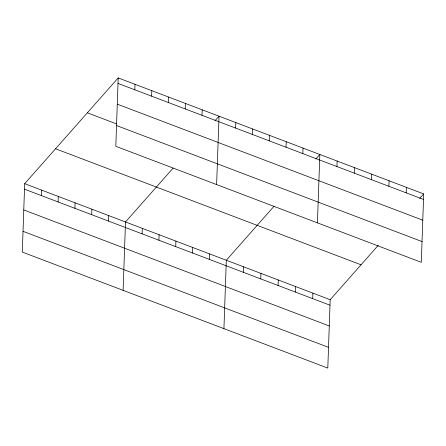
<?xml version="1.0" encoding="UTF-8"?>
<svg xmlns="http://www.w3.org/2000/svg" width="446" height="446" viewBox="0 0 446 446"><rect width="100%" height="100%" fill="white"/><g stroke="black" fill="none" stroke-linecap="round" stroke-linejoin="round"><path stroke-width="0.67" d="M118.201 77.911L115.809 146.299L421.314 262.32L423.7 193.926L118.201 77.911L24.686 183.68L22.3 252.074L327.799 368.089L330.191 299.701L378.269 245.317M41.3 195.56L41.489 190.063M58.103 201.943L58.292 196.446M74.906 208.327L75.095 202.824M91.709 214.704L91.898 209.207M108.506 221.088L108.701 215.585M123.113 290.357L125.504 221.969L173.143 168.081M134.809 89.791L134.999 84.288M142.112 233.849L142.307 228.352M151.612 96.169L151.802 90.672M158.915 240.232L159.11 234.73M168.415 102.552L168.605 97.05M175.718 246.61L175.914 241.113M185.218 108.93L185.408 103.433M192.521 252.994L192.717 247.491M202.021 115.313L202.211 109.816M209.325 259.371L209.514 253.874M216.628 184.583L219.014 116.194L214.989 120.749M223.931 328.646L226.317 260.258L273.955 206.37M235.627 128.074L235.817 122.578M243.438 272.328L243.633 266.831M252.425 134.458L252.62 128.955M260.748 278.906L260.943 273.404M269.228 140.836L269.423 135.339M278.064 285.479L278.254 279.976M286.031 147.219L286.226 141.722M295.375 292.052L295.564 286.555M302.834 153.602L303.029 148.1M312.685 298.625L312.88 293.128M317.44 222.872L319.832 154.483L315.807 159.032M336.947 166.559L337.143 161.056M354.263 173.132L354.453 167.629M371.574 179.705L371.763 174.208M388.884 186.277L389.079 180.781M406.195 192.856L406.39 187.353M419.675 198.481L423.7 193.926M118.006 83.408L423.51 199.429M117.281 104.163L422.786 220.185M87.338 112.816L116.423 123.86M116.534 125.543L422.039 241.565M55.549 148.774L361.048 264.796M24.686 183.68L330.191 299.701M24.497 189.182L329.995 305.203M23.772 209.932L329.271 325.954M23.025 231.318L328.524 347.339"/></g></svg>
